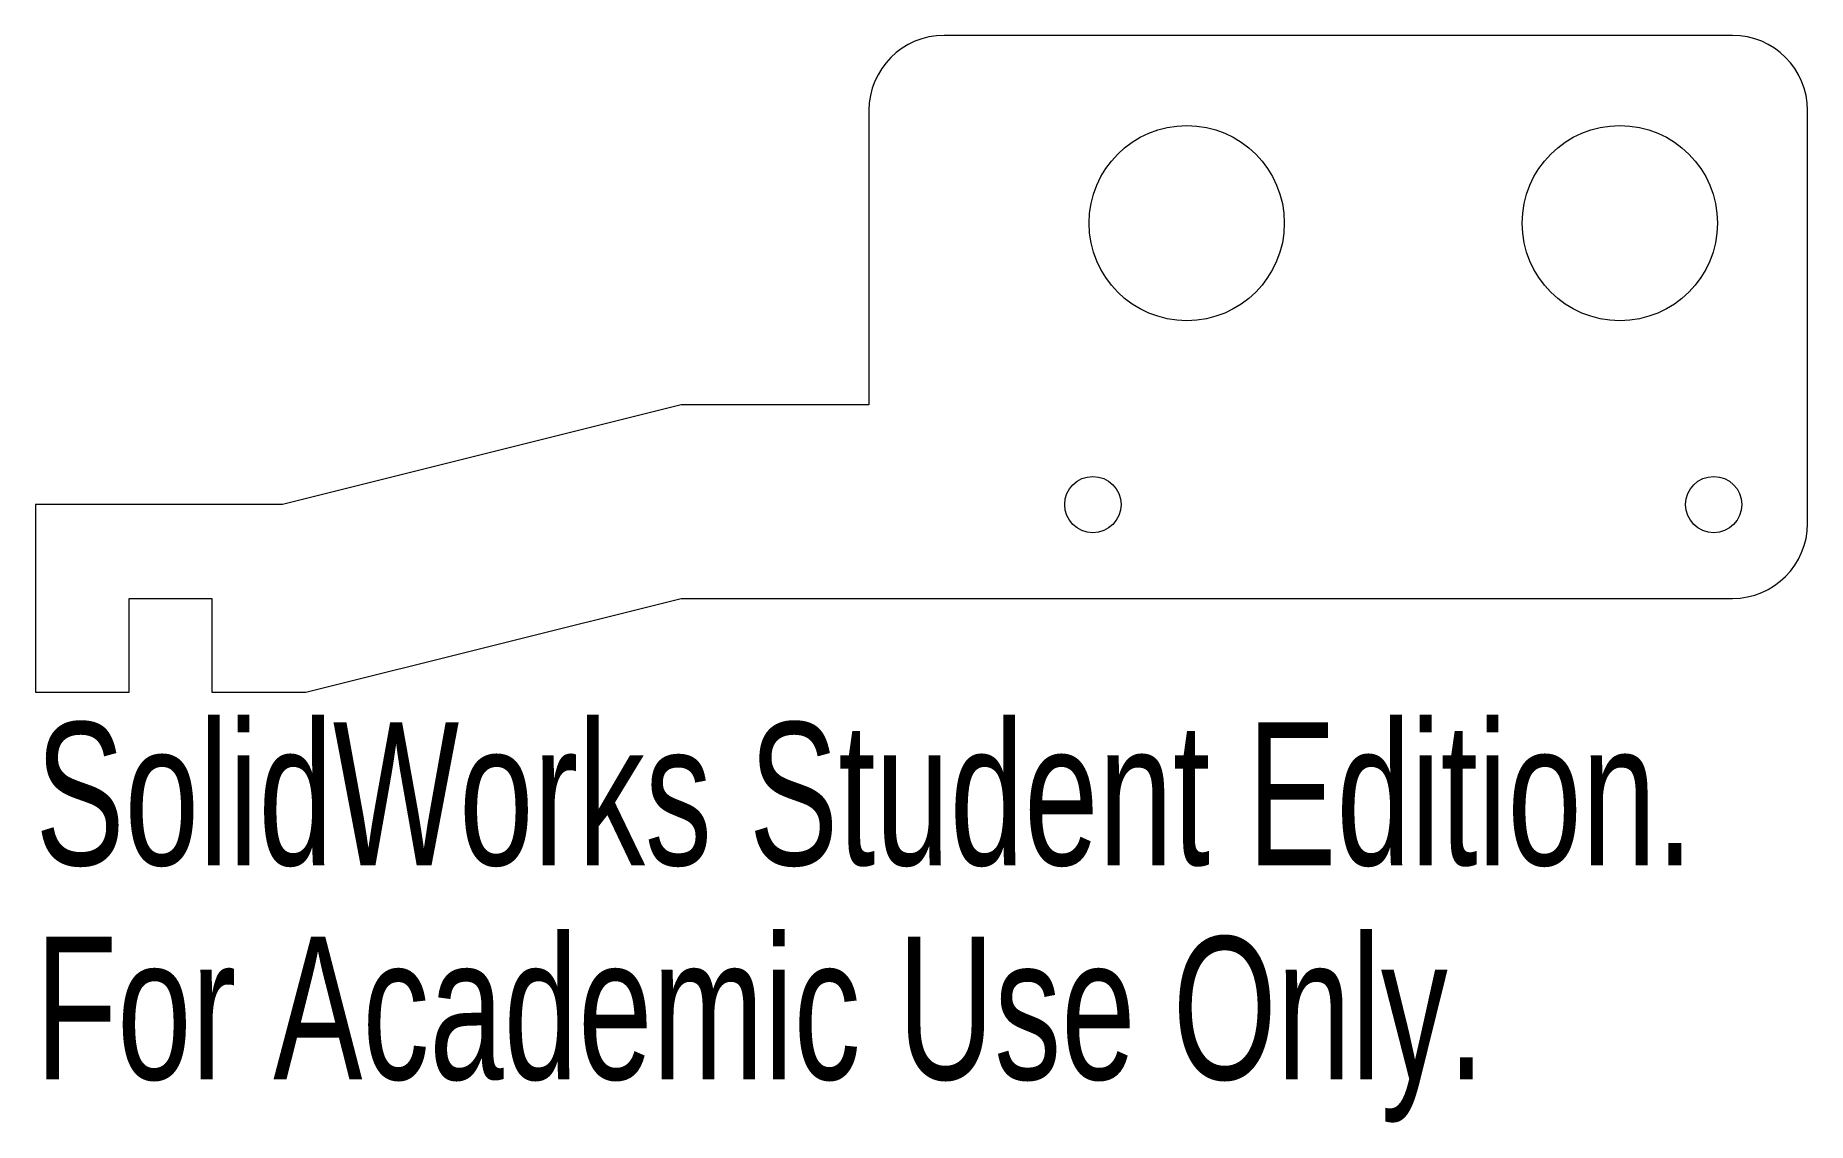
# Model space of a CAD drawing. Header units: inches. Extents: x 0 to 2.36, y -0.7 to 0.75.
import ezdxf

# ---------------------------------------------------------------- set-up
doc = ezdxf.new("R2010")
doc.units = ezdxf.units.IN
doc.header["$MEASUREMENT"] = 0
doc.styles.add('SLDTEXTSTYLE0', font='TXT', dxfattribs={"width": 0.7})

msp = doc.modelspace()

# ---------------------------------------------------------------- linework, layer by layer
at = {"color": 7, "linetype": 'Continuous', "lineweight": 15}
for p, q in [((2.26, 0.75), (1.21, 0.75)), ((1.11, 0.65), (1.11, 0.2577)), ((2.36, 0.1), (2.36, 0.65)), ((0.86, 0.2577), (0.3292, 0.125)), ((1.11, 0.2577), (0.86, 0.2577)), ((0.3292, 0.125), (0, 0.125)), ((0, 0.125), (0, -0.125)), ((0.125, -0.125), (0.125, 0)), ((0.125, 0), (0.235, 0)), ((0.235, 0), (0.235, -0.125)), ((0.36, -0.125), (0.86, 0)), ((0.86, 0), (2.26, 0)), ((0, -0.125), (0.125, -0.125)), ((0.235, -0.125), (0.36, -0.125))]:
    msp.add_line(p, q, dxfattribs=at)
for centre, radius in [((1.5332, 0.5), 0.13), ((2.11, 0.5), 0.13), ((1.4082, 0.125), 0.0375), ((2.235, 0.125), 0.0375)]:
    msp.add_circle(centre, radius, dxfattribs=at)
for centre, start, end in [((1.21, 0.65), 90, 180), ((2.26, 0.65), 0, 90), ((2.26, 0.1), 270, 0)]:
    msp.add_arc(centre, 0.1, start, end, dxfattribs=at)

# ---------------------------------------------------------------- texts
at = {"color": 7, "linetype": 'Continuous', "char_height": 0.1903, "attachment_point": 1, "style": 'SLDTEXTSTYLE0'}
for s, insert in [('SolidWorks Student Edition.', (0, -0.1651)), ('For Academic Use Only.', (0, -0.4506))]:
    msp.add_mtext(s, dxfattribs=dict(at, insert=insert))

doc.saveas('drawing.dxf')
